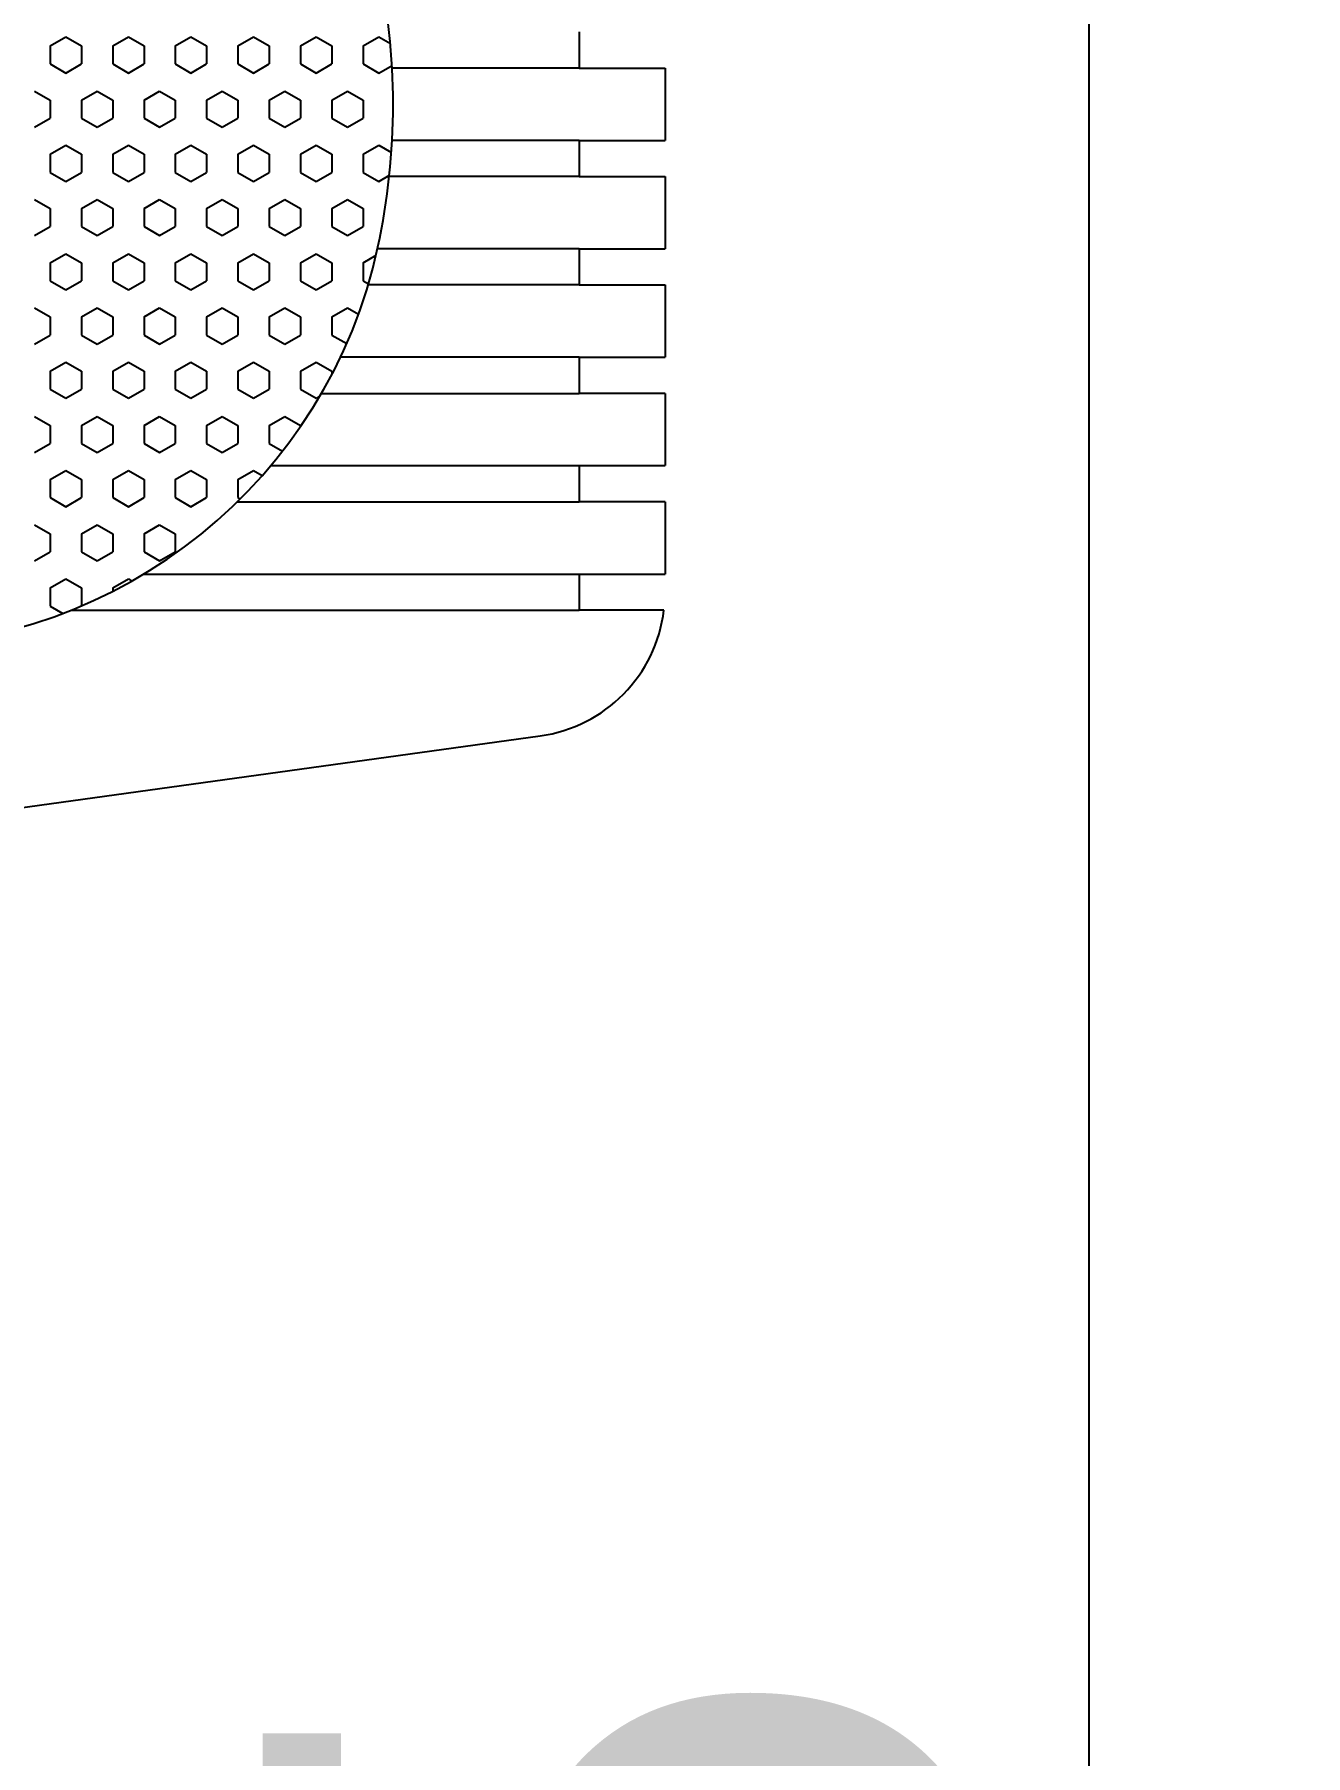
# Model space of a CAD drawing. Header units: millimetres. Extents: x 154.1 to 235.2, y 94.9 to 137.4.
# Drawn here: x 161.0084 to 161.1842, y 120.0225 to 120.2606 of the extents above; entities that cross this region are included whole.
import ezdxf

# ---------------------------------------------------------------- set-up
doc = ezdxf.new("R2010")
doc.units = ezdxf.units.MM
doc.header["$LTSCALE"] = 0.05
for name, color, linetype in [('ACES', 7, 'Continuous'), ('ACES-I', 251, 'Continuous'), ('Cotas', 6, 'Continuous'), ('Parede', 5, 'Continuous')]:
    doc.layers.add(name, color=color, linetype=linetype)
doc.styles.get("Standard").update_dxf_attribs({"font": 'arial.ttf'})
doc.dimstyles.new('ISO-25', dxfattribs={"dimtxt": 0.3, "dimasz": 2.5, "dimexe": 1.25, "dimexo": 0.625, "dimgap": 0.2, "dimtad": 1, "dimzin": 1, "dimtxsty": 'Standard', "dimcen": 2.5, "dimse1": 1, "dimse2": 1, "dimsd1": 1, "dimsd2": 1, "dimclrd": 6, "dimclrt": 2, "dimadec": 0, "dimazin": 0, "dimtfac": 1, "dimtmove": 0, "dimatfit": 3, "dimfxl": 1, "dimarcsym": 0})

# ---------------------------------------------------------------- blocks, each defined once
blk = doc.blocks.new('*X8')
at = {"color": 0}
for p, q in [((6.133750000852205, 2.712824576862728), (6.134676443442315, 2.714429222499094)), ((6.135000001437447, 2.710659514675197), (6.133750001437448, 2.712824578184658)), ((6.137500000853138, 2.710659513352728), (6.138750000853138, 2.712824576862189)), ((6.13875000143838, 2.712824578185197), (6.137695152217171, 2.714651630630654)), ((6.148750000855006, 2.712824576861111), (6.149756188970527, 2.714567345799166)), ((6.150000001440248, 2.710659514676815), (6.148750001440249, 2.712824578186276)), ((6.152500000855938, 2.710659513351111), (6.153750000855938, 2.712824576860572)), ((6.153750001441182, 2.712824578186816), (6.152904618434271, 2.71428882450664)), ((6.165000001443048, 2.710659514678432), (6.163969656325373, 2.712444124771576)), ((6.135000000000001, 2.71065951452), (6.137500000000001, 2.71065951452)), ((6.141250000854072, 2.708494449842727), (6.142500000854072, 2.710659513352188)), ((6.142500000000001, 2.71065951452), (6.145000000000001, 2.71065951452)), ((6.146250001439315, 2.708494451166814), (6.145000001439315, 2.710659514676275)), ((6.150000000000001, 2.71065951452), (6.152500000000002, 2.71065951452)), ((6.156250000856873, 2.70849444984111), (6.157500000856873, 2.710659513350571)), ((6.157500000000002, 2.71065951452), (6.160000000000002, 2.71065951452)), ((6.161250001442115, 2.708494451168432), (6.160000001442115, 2.710659514677893)), ((6.165000000000002, 2.71065951452), (6.167500000000002, 2.71065951452)), ((6.16750000085874, 2.710659513349492), (6.167926645234826, 2.711398483085637)), ((6.171250000859673, 2.708494449839493), (6.172125499961882, 2.710010858766501)), ((6.14250000143838, 2.706329387656814), (6.14125000143838, 2.708494451166275)), ((6.145000000855005, 2.706329386332728), (6.146250000855005, 2.708494449842189)), ((6.157500001441182, 2.706329387658433), (6.156250001441182, 2.708494451167894)), ((6.160000000857806, 2.70632938633111), (6.161250000857805, 2.708494449840571)), ((6.172500001443982, 2.70632938766005), (6.171250001443982, 2.708494451169511)), ((6.175000000860607, 2.706329386329492), (6.176184097987639, 2.708380302714609)), ((6.133750000853138, 2.704164322824345), (6.135000000853138, 2.706329386333806)), ((6.135000000000001, 2.7063293875), (6.137500000000001, 2.7063293875)), ((6.138750001437447, 2.704164324146814), (6.137500001437448, 2.706329387656275)), ((6.142500000000001, 2.7063293875), (6.145000000000001, 2.7063293875)), ((6.148750000855938, 2.704164322822728), (6.150000000855938, 2.706329386332189)), ((6.150000000000001, 2.7063293875), (6.152500000000002, 2.7063293875)), ((6.153750001440248, 2.704164324148432), (6.152500001440249, 2.706329387657893)), ((6.157500000000002, 2.7063293875), (6.160000000000002, 2.7063293875)), ((6.16375000085874, 2.704164322821109), (6.16500000085874, 2.70632938633057)), ((6.165000000000002, 2.7063293875), (6.167500000000002, 2.7063293875)), ((6.168750001443049, 2.704164324150049), (6.167500001443049, 2.70632938765951)), ((6.172500000000002, 2.7063293875), (6.175000000000002, 2.7063293875)), ((6.17875000086154, 2.704164322819492), (6.18000000086154, 2.706329386328953)), ((6.180000000000002, 2.7063293875), (6.18046089086475, 2.7063293875)), ((6.135000001436514, 2.701999260636814), (6.133750001436514, 2.704164324146275)), ((6.137500000854072, 2.701999259314344), (6.138750000854071, 2.704164322823805)), ((6.150000001439315, 2.701999260638431), (6.148750001439315, 2.704164324147892)), ((6.152500000856873, 2.701999259312727), (6.153750000856872, 2.704164322822188)), ((6.165000001442115, 2.701999260640049), (6.163750001442115, 2.70416432414951)), ((6.167500000859673, 2.70199925931111), (6.168750000859673, 2.704164322820571)), ((6.180000001444917, 2.701999260641668), (6.178750001444917, 2.704164324151129)), ((6.182500000862473, 2.701999259309491), (6.183750000862473, 2.704164322818952)), ((6.18375000144585, 2.704164324151668), (6.183457582194871, 2.704670809151474)), ((6.135000000000001, 2.70199926048), (6.137500000000001, 2.70199926048)), ((6.141250000855005, 2.699834195804345), (6.142500000855005, 2.701999259313806)), ((6.142500000000001, 2.70199926048), (6.145000000000001, 2.70199926048)), ((6.14625000143838, 2.699834197128431), (6.145000001438381, 2.701999260637892)), ((6.150000000000001, 2.70199926048), (6.152500000000002, 2.70199926048)), ((6.156250000857805, 2.699834195802727), (6.157500000857805, 2.701999259312188)), ((6.157500000000002, 2.70199926048), (6.160000000000002, 2.70199926048)), ((6.161250001441182, 2.69983419713005), (6.160000001441182, 2.701999260639511)), ((6.165000000000002, 2.70199926048), (6.167500000000002, 2.70199926048)), ((6.171250000860606, 2.699834195801109), (6.172500000860606, 2.70199925931057)), ((6.172500000000002, 2.70199926048), (6.175000000000002, 2.70199926048)), ((6.176250001443982, 2.699834197131668), (6.175000001443983, 2.701999260641128)), ((6.180000000000002, 2.70199926048), (6.182500000000003, 2.70199926048)), ((6.186250000863406, 2.699834195799492), (6.187500000863406, 2.701999259308953)), ((6.187500000000003, 2.70199926048), (6.1876663487928, 2.70199926048)), ((6.142500001437448, 2.697669133618431), (6.141250001437448, 2.699834197127892)), ((6.145000000855938, 2.697669132294345), (6.146250000855938, 2.699834195803806)), ((6.157500001440249, 2.697669133620049), (6.156250001440249, 2.69983419712951)), ((6.16000000085874, 2.697669132292726), (6.16125000085874, 2.699834195802187)), ((6.172500001443049, 2.697669133621666), (6.171250001443049, 2.699834197131127)), ((6.17500000086154, 2.697669132291109), (6.17625000086154, 2.69983419580057)), ((6.18750000144585, 2.697669133623285), (6.18625000144585, 2.699834197132746)), ((6.19000000086434, 2.697669132289493), (6.191065332890886, 2.699514341486399)), ((6.133750000854072, 2.695504068785961), (6.135000000854071, 2.697669132295422)), ((6.135000000000002, 2.69766913346), (6.137500000000002, 2.69766913346)), ((6.138750001436514, 2.695504070108431), (6.137500001436514, 2.697669133617892)), ((6.142500000000002, 2.69766913346), (6.145000000000002, 2.69766913346)), ((6.148750000856873, 2.695504068784344), (6.150000000856872, 2.697669132293805)), ((6.150000000000002, 2.69766913346), (6.152500000000003, 2.69766913346)), ((6.153750001439315, 2.695504070110048), (6.152500001439315, 2.697669133619509)), ((6.157500000000002, 2.69766913346), (6.160000000000003, 2.69766913346)), ((6.163750000859673, 2.695504068782727), (6.165000000859672, 2.697669132292188)), ((6.165000000000003, 2.69766913346), (6.167500000000003, 2.69766913346)), ((6.168750001442115, 2.695504070111666), (6.167500001442115, 2.697669133621127)), ((6.172500000000003, 2.69766913346), (6.175000000000003, 2.69766913346)), ((6.178750000862473, 2.695504068781108), (6.180000000862472, 2.697669132290569)), ((6.180000000000003, 2.69766913346), (6.182500000000004, 2.69766913346)), ((6.183750001444917, 2.695504070113285), (6.182500001444917, 2.697669133622746)), ((6.187500000000004, 2.69766913346), (6.190000000000004, 2.69766913346)), ((6.193750000865274, 2.695504068779492), (6.194445595283779, 2.696708873653804)), ((6.135000001435581, 2.693339006598431), (6.133750001435581, 2.695504070107892)), ((6.135000000000002, 2.69333900644), (6.137500000000002, 2.69333900644)), ((6.137500000855005, 2.693339005275962), (6.138750000855005, 2.695504068785423)), ((6.141250000855938, 2.691173941765962), (6.142500000855938, 2.693339005275423)), ((6.142500000000002, 2.69333900644), (6.145000000000002, 2.69333900644)), ((6.146250001437448, 2.691173943090048), (6.145000001437448, 2.693339006599509)), ((6.15000000143838, 2.693339006600048), (6.148750001438381, 2.695504070109509)), ((6.150000000000002, 2.69333900644), (6.152500000000003, 2.69333900644)), ((6.152500000857805, 2.693339005274344), (6.153750000857805, 2.695504068783805)), ((6.15625000085874, 2.691173941764343), (6.157500000858739, 2.693339005273804)), ((6.157500000000002, 2.69333900644), (6.160000000000003, 2.69333900644)), ((6.161250001440249, 2.691173943091666), (6.160000001440249, 2.693339006601127)), ((6.165000001441182, 2.693339006601667), (6.163750001441183, 2.695504070111128)), ((6.165000000000003, 2.69333900644), (6.167500000000003, 2.69333900644)), ((6.167500000860606, 2.693339005272726), (6.168750000860606, 2.695504068782187)), ((6.17125000086154, 2.691173941762726), (6.17250000086154, 2.693339005272187)), ((6.172500000000003, 2.69333900644), (6.175000000000003, 2.69333900644)), ((6.176250001443049, 2.691173943093284), (6.175000001443049, 2.693339006602745)), ((6.180000001443982, 2.693339006603285), (6.178750001443983, 2.695504070112746)), ((6.180000000000003, 2.69333900644), (6.182500000000004, 2.69333900644)), ((6.182500000863406, 2.693339005271109), (6.183750000863406, 2.69550406878057)), ((6.18625000086434, 2.69117394176111), (6.18750000086434, 2.693339005270571)), ((6.187500000000004, 2.69333900644), (6.190000000000004, 2.69333900644)), ((6.19125000144585, 2.691173943094902), (6.19000000144585, 2.693339006604363)), ((6.195000001446783, 2.693339006604902), (6.193750001446784, 2.695504070114363)), ((6.195000000000004, 2.69333900644), (6.197500000000004, 2.69333900644)), ((6.197500000866207, 2.693339005269491), (6.197683372900308, 2.693656614949241)), ((6.142500001436514, 2.689008879580048), (6.141250001436514, 2.691173943089509)), ((6.145000000856872, 2.689008878255961), (6.146250000856872, 2.691173941765422)), ((6.157500001439315, 2.689008879581665), (6.156250001439315, 2.691173943091126)), ((6.160000000859672, 2.689008878254344), (6.161250000859672, 2.691173941763805)), ((6.172500001442115, 2.689008879583283), (6.171250001442115, 2.691173943092744)), ((6.175000000862473, 2.689008878252725), (6.176250000862472, 2.691173941762186)), ((6.187500001444917, 2.689008879584902), (6.186250001444917, 2.691173943094363)), ((6.190000000865274, 2.689008878251109), (6.191250000865273, 2.69117394176057)), ((6.133750000855005, 2.686843814747579), (6.135000000855005, 2.68900887825704)), ((6.135000000000002, 2.68900887942), (6.137500000000002, 2.68900887942)), ((6.138750001435581, 2.686843816070048), (6.137500001435582, 2.689008879579509)), ((6.142500000000002, 2.68900887942), (6.145000000000002, 2.68900887942)), ((6.148750000857805, 2.686843814745961), (6.150000000857805, 2.689008878255422)), ((6.150000000000002, 2.68900887942), (6.152500000000003, 2.68900887942)), ((6.153750001438381, 2.686843816071665), (6.152500001438381, 2.689008879581126)), ((6.157500000000002, 2.68900887942), (6.160000000000003, 2.68900887942)), ((6.163750000860606, 2.686843814744343), (6.165000000860606, 2.689008878253804)), ((6.165000000000003, 2.68900887942), (6.167500000000003, 2.68900887942)), ((6.168750001441182, 2.686843816073284), (6.167500001441183, 2.689008879582745)), ((6.172500000000003, 2.68900887942), (6.175000000000003, 2.68900887942)), ((6.178750000863406, 2.686843814742726), (6.180000000863406, 2.689008878252187)), ((6.180000000000003, 2.68900887942), (6.182500000000004, 2.68900887942)), ((6.183750001443983, 2.686843816074902), (6.182500001443983, 2.689008879584363)), ((6.187500000000004, 2.68900887942), (6.190000000000004, 2.68900887942)), ((6.193750000866207, 2.686843814741108), (6.195000000866207, 2.689008878250569)), ((6.195000000000004, 2.68900887942), (6.197500000000004, 2.68900887942)), ((6.198750001446784, 2.686843816076519), (6.197500001446784, 2.68900887958598)), ((6.135000001434646, 2.684678752560047), (6.133750001434646, 2.686843816069508)), ((6.137500000855938, 2.684678751237579), (6.138750000855937, 2.68684381474704)), ((6.150000001437448, 2.684678752561665), (6.148750001437448, 2.686843816071126)), ((6.15250000085874, 2.68467875123596), (6.153750000858739, 2.686843814745421)), ((6.165000001440249, 2.684678752563283), (6.163750001440249, 2.686843816072744)), ((6.16750000086154, 2.684678751234343), (6.168750000861539, 2.686843814743804)), ((6.180000001443049, 2.684678752564901), (6.178750001443049, 2.686843816074362)), ((6.18250000086434, 2.684678751232727), (6.18375000086434, 2.686843814742188)), ((6.19500000144585, 2.684678752566519), (6.19375000144585, 2.68684381607598)), ((6.19750000086714, 2.684678751231109), (6.19875000086714, 2.68684381474057)), ((6.135000000000002, 2.6846787524), (6.137500000000002, 2.6846787524)), ((6.141250000856872, 2.682513687727578), (6.142500000856872, 2.684678751237039)), ((6.142500000000002, 2.6846787524), (6.145000000000002, 2.6846787524)), ((6.146250001436514, 2.682513689051665), (6.145000001436514, 2.684678752561126)), ((6.150000000000002, 2.6846787524), (6.152500000000003, 2.6846787524)), ((6.156250000859672, 2.682513687725961), (6.157500000859672, 2.684678751235422)), ((6.157500000000002, 2.6846787524), (6.160000000000003, 2.6846787524)), ((6.161250001439315, 2.682513689053282), (6.160000001439315, 2.684678752562743)), ((6.165000000000003, 2.6846787524), (6.167500000000003, 2.6846787524)), ((6.171250000862472, 2.682513687724343), (6.172500000862472, 2.684678751233804)), ((6.172500000000003, 2.6846787524), (6.175000000000003, 2.6846787524)), ((6.176250001442115, 2.6825136890549), (6.175000001442116, 2.684678752564361)), ((6.180000000000003, 2.6846787524), (6.182500000000004, 2.6846787524)), ((6.186250000865273, 2.682513687722726), (6.187500000865273, 2.684678751232187)), ((6.187500000000004, 2.6846787524), (6.190000000000004, 2.6846787524)), ((6.191250001444917, 2.682513689056519), (6.190000001444917, 2.68467875256598)), ((6.195000000000004, 2.6846787524), (6.197500000000004, 2.6846787524)), ((6.201250000868074, 2.682513687721109), (6.202500000868073, 2.68467875123057)), ((6.202500000000004, 2.6846787524), (6.205000000000005, 2.6846787524)), ((6.206250001447717, 2.682513689058137), (6.205000001447718, 2.684678752567598)), ((6.142500001435582, 2.680348625541665), (6.141250001435582, 2.682513689051126)), ((6.145000000857805, 2.680348624217578), (6.146250000857805, 2.682513687727039)), ((6.157500001438381, 2.680348625543282), (6.156250001438381, 2.682513689052743)), ((6.160000000860606, 2.68034862421596), (6.161250000860606, 2.682513687725421)), ((6.172500001441183, 2.680348625544901), (6.171250001441183, 2.682513689054362)), ((6.175000000863406, 2.680348624214343), (6.176250000863406, 2.682513687723804)), ((6.187500001443983, 2.680348625546519), (6.186250001443983, 2.68251368905598)), ((6.190000000866207, 2.680348624212725), (6.191250000866207, 2.682513687722186)), ((6.202500001446784, 2.680348625548136), (6.201250001446784, 2.682513689057597)), ((6.205000000869007, 2.680348624211109), (6.206250000869007, 2.68251368772057)), ((6.133750000855938, 2.678183560709196), (6.135000000855937, 2.680348624218657)), ((6.135000000000002, 2.68034862538), (6.137500000000002, 2.68034862538)), ((6.138750001434646, 2.678183562031664), (6.137500001434646, 2.680348625541125)), ((6.142500000000002, 2.68034862538), (6.145000000000002, 2.68034862538)), ((6.148750000858739, 2.678183560707577), (6.150000000858739, 2.680348624217038)), ((6.150000000000002, 2.68034862538), (6.152500000000003, 2.68034862538)), ((6.153750001437448, 2.678183562033282), (6.152500001437448, 2.680348625542743)), ((6.157500000000002, 2.68034862538), (6.160000000000003, 2.68034862538)), ((6.16375000086154, 2.67818356070596), (6.165000000861539, 2.680348624215421)), ((6.165000000000003, 2.68034862538), (6.167500000000003, 2.68034862538)), ((6.168750001440249, 2.6781835620349), (6.167500001440249, 2.680348625544361)), ((6.172500000000003, 2.68034862538), (6.175000000000003, 2.68034862538)), ((6.17875000086434, 2.678183560704344), (6.180000000864339, 2.680348624213805)), ((6.180000000000003, 2.68034862538), (6.182500000000004, 2.68034862538)), ((6.183750001443049, 2.678183562036518), (6.182500001443049, 2.680348625545979)), ((6.187500000000004, 2.68034862538), (6.190000000000004, 2.68034862538)), ((6.19375000086714, 2.678183560702726), (6.19500000086714, 2.680348624212187)), ((6.195000000000004, 2.68034862538), (6.197500000000004, 2.68034862538)), ((6.19875000144585, 2.678183562038136), (6.19750000144585, 2.680348625547597)), ((6.202500000000004, 2.68034862538), (6.205000000000005, 2.68034862538)), ((6.135000001433714, 2.676018498521664), (6.133750001433715, 2.678183562031125)), ((6.137500000856872, 2.676018497199195), (6.138750000856872, 2.678183560708656)), ((6.150000001436514, 2.676018498523282), (6.148750001436515, 2.678183562032743)), ((6.152500000859672, 2.676018497197578), (6.153750000859672, 2.678183560707039)), ((6.165000001439315, 2.676018498524899), (6.163750001439316, 2.67818356203436)), ((6.167500000862472, 2.67601849719596), (6.168750000862472, 2.678183560705421)), ((6.180000001442115, 2.676018498526517), (6.178750001442116, 2.678183562035978)), ((6.182500000865273, 2.676018497194343), (6.183750000865273, 2.678183560703804)), ((6.195000001444917, 2.676018498528136), (6.193750001444918, 2.678183562037597)), ((6.197500000868073, 2.676018497192726), (6.198750000868073, 2.678183560702187)), ((6.208750000869941, 2.678183560701108), (6.20903452918788, 2.678676378203971)), ((6.210000001447717, 2.676018498529754), (6.208750001447718, 2.678183562039215)), ((6.135000000000002, 2.67601849836), (6.137500000000002, 2.67601849836)), ((6.141250000857805, 2.673853433689195), (6.142500000857805, 2.676018497198656)), ((6.142500000000002, 2.67601849836), (6.145000000000002, 2.67601849836)), ((6.146250001435582, 2.673853435013282), (6.145000001435582, 2.676018498522743)), ((6.150000000000002, 2.67601849836), (6.152500000000003, 2.67601849836)), ((6.156250000860606, 2.673853433687577), (6.157500000860606, 2.676018497197038)), ((6.157500000000002, 2.67601849836), (6.160000000000003, 2.67601849836)), ((6.161250001438381, 2.673853435014899), (6.160000001438381, 2.67601849852436)), ((6.165000000000003, 2.67601849836), (6.167500000000003, 2.67601849836)), ((6.171250000863406, 2.67385343368596), (6.172500000863406, 2.676018497195421)), ((6.172500000000003, 2.67601849836), (6.175000000000003, 2.67601849836)), ((6.176250001441183, 2.673853435016518), (6.175000001441183, 2.676018498525979)), ((6.180000000000003, 2.67601849836), (6.182500000000004, 2.67601849836)), ((6.186250000866207, 2.673853433684342), (6.187500000866207, 2.676018497193803)), ((6.187500000000004, 2.67601849836), (6.190000000000004, 2.67601849836)), ((6.191250001443983, 2.673853435018136), (6.190000001443983, 2.676018498527597)), ((6.195000000000004, 2.67601849836), (6.197500000000004, 2.67601849836)), ((6.201250000869007, 2.673853433682726), (6.202500000869007, 2.676018497192187)), ((6.202500000000004, 2.67601849836), (6.205000000000005, 2.67601849836)), ((6.206250001446784, 2.673853435019753), (6.205000001446784, 2.676018498529214)), ((6.210000000000004, 2.67601849836), (6.210459854501987, 2.67601849836)), ((6.142500001434646, 2.671688371503281), (6.141250001434646, 2.673853435012742)), ((6.145000000858739, 2.671688370179194), (6.146250000858739, 2.673853433688655)), ((6.157500001437448, 2.671688371504899), (6.156250001437448, 2.67385343501436)), ((6.160000000861539, 2.671688370177577), (6.161250000861539, 2.673853433687038)), ((6.172500001440249, 2.671688371506517), (6.171250001440249, 2.673853435015978)), ((6.17500000086434, 2.671688370175961), (6.176250000864339, 2.673853433685422)), ((6.187500001443049, 2.671688371508135), (6.186250001443049, 2.673853435017596)), ((6.19000000086714, 2.671688370174343), (6.191250000867139, 2.673853433683804)), ((6.20250000144585, 2.671688371509753), (6.20125000144585, 2.673853435019214)), ((6.205000000869941, 2.671688370172725), (6.20625000086994, 2.673853433682186)), ((6.133750000856872, 2.669523306670812), (6.135000000856872, 2.671688370180273)), ((6.135000001432781, 2.667358244483282), (6.133750001432781, 2.669523307992743)), ((6.135000000000002, 2.67168837134), (6.137500000000003, 2.67168837134)), ((6.138750001433714, 2.669523307993281), (6.137500001433715, 2.671688371502742)), ((6.137500000857805, 2.667358243160812), (6.138750000857804, 2.669523306670273)), ((6.142500000000003, 2.67168837134), (6.145000000000003, 2.67168837134)), ((6.148750000859672, 2.669523306669195), (6.150000000859672, 2.671688370178656)), ((6.150000001435582, 2.667358244484899), (6.148750001435582, 2.66952330799436)), ((6.150000000000003, 2.67168837134), (6.152500000000003, 2.67168837134)), ((6.153750001436515, 2.669523307994899), (6.152500001436515, 2.67168837150436)), ((6.152500000860606, 2.667358243159194), (6.153750000860605, 2.669523306668655)), ((6.157500000000003, 2.67168837134), (6.160000000000004, 2.67168837134)), ((6.163750000862472, 2.669523306667577), (6.165000000862472, 2.671688370177038)), ((6.165000001438381, 2.667358244486516), (6.163750001438381, 2.669523307995977)), ((6.165000000000004, 2.67168837134), (6.167500000000004, 2.67168837134)), ((6.168750001439316, 2.669523307996516), (6.167500001439316, 2.671688371505977)), ((6.167500000863406, 2.667358243157577), (6.168750000863406, 2.669523306667038)), ((6.172500000000004, 2.67168837134), (6.175000000000004, 2.67168837134)), ((6.178750000865273, 2.66952330666596), (6.180000000865273, 2.671688370175421)), ((6.180000001441183, 2.667358244488135), (6.178750001441183, 2.669523307997596)), ((6.180000000000004, 2.67168837134), (6.182500000000005, 2.67168837134)), ((6.183750001442116, 2.669523307998134), (6.182500001442116, 2.671688371507595)), ((6.182500000866207, 2.667358243155959), (6.183750000866207, 2.66952330666542)), ((6.187500000000004, 2.67168837134), (6.190000000000005, 2.67168837134)), ((6.193750000868073, 2.669523306664343), (6.195000000868073, 2.671688370173804)), ((6.195000001443983, 2.667358244489753), (6.193750001443983, 2.669523307999214)), ((6.195000000000005, 2.67168837134), (6.197500000000005, 2.67168837134)), ((6.198750001444918, 2.669523307999753), (6.197500001444918, 2.671688371509214)), ((6.197500000869007, 2.667358243154343), (6.198750000869007, 2.669523306663804)), ((6.202500000000005, 2.67168837134), (6.205000000000005, 2.67168837134)), ((6.208750000870873, 2.669523306662727), (6.210000000870873, 2.671688370172188)), ((6.210000001446784, 2.66735824449137), (6.208750001446784, 2.669523308000831)), ((6.210000000000005, 2.67168837134), (6.212480200296039, 2.67168837134)), ((6.135000000000002, 2.66735824432), (6.137500000000003, 2.66735824432)), ((6.141250000858739, 2.665193179650811), (6.142500000858739, 2.667358243160272)), ((6.142500000000003, 2.66735824432), (6.145000000000003, 2.66735824432)), ((6.146250001434646, 2.665193180974898), (6.145000001434647, 2.667358244484359)), ((6.150000000000003, 2.66735824432), (6.152500000000003, 2.66735824432)), ((6.156250000861539, 2.665193179649194), (6.157500000861539, 2.667358243158655)), ((6.157500000000003, 2.66735824432), (6.160000000000004, 2.66735824432)), ((6.161250001437448, 2.665193180976516), (6.160000001437449, 2.667358244485977)), ((6.165000000000004, 2.66735824432), (6.167500000000004, 2.66735824432)), ((6.171250000864339, 2.665193179647578), (6.172500000864339, 2.667358243157039)), ((6.172500000000004, 2.66735824432), (6.175000000000004, 2.66735824432)), ((6.176250001440249, 2.665193180978134), (6.17500000144025, 2.667358244487595)), ((6.180000000000004, 2.66735824432), (6.182500000000005, 2.66735824432)), ((6.186250000867139, 2.66519317964596), (6.187500000867139, 2.667358243155421)), ((6.187500000000004, 2.66735824432), (6.190000000000005, 2.66735824432)), ((6.191250001443049, 2.665193180979752), (6.19000000144305, 2.667358244489213)), ((6.195000000000005, 2.66735824432), (6.197500000000005, 2.66735824432)), ((6.20125000086994, 2.665193179644342), (6.20250000086994, 2.667358243153803)), ((6.202500000000005, 2.66735824432), (6.205000000000005, 2.66735824432)), ((6.20625000144585, 2.66519318098137), (6.205000001445851, 2.667358244490831)), ((6.210000000000005, 2.66735824432), (6.212500000000006, 2.66735824432)), ((6.212500000871807, 2.667358243152727), (6.21351519847519, 2.669116616981508))]:
    blk.add_line(p, q, dxfattribs=at)
blk = doc.blocks.new('Tv_29pol')
at = {"layer": 'ACES'}
for p, q in [((0.1750000000000069, 0), (0.1850000000000067, 0)), ((0.1750000000000069, -0.01189057533190896), (0.1750000000000069, 0)), ((0.1850000000000058, -0.01189057533190896), (0.1850000000000067, 0)), ((0.1900000000000075, 0), (0.2000000000000064, 0)), ((0.1900000000000066, -0.01189057533190896), (0.1900000000000075, 0)), ((0.2000000000000082, -0.01189057533190852), (0.2000000000000073, 0)), ((0.2050000000000072, -4.440892098500626e-16), (0.2150000000000079, 0)), ((0.2150000000000087, -0.01189057533190852), (0.2150000000000079, 0)), ((0.2200000000000086, 0), (0.2200000000000086, -0.01189057533190763)), ((0.2200000000000086, 0), (0.2300000000000084, 0)), ((0.2300000000000084, -0.01189057533190807), (0.2300000000000084, 0)), ((0.2350000000000101, 8.881784197001252e-16), (0.2350000000000092, -0.01189057533190852)), ((0.2350000000000101, 8.881784197001252e-16), (0.2450000000000081, -8.881784197001252e-16)), ((0.2050000000000081, -0.01189057533190852), (0.2050000000000072, -4.440892098500626e-16)), ((0.245000000000009, -0.01189057533190763), (0.2450000000000081, -8.881784197001252e-16)), ((0.2500000000000124, -0.0001471770471468403), (0.2500000000000089, -0.01189057533190763)), ((0.1700000000000061, -0.01189057533190807), (0.1750000000000069, -0.01189057533190807)), ((0.1850000000000058, -0.01189057533190852), (0.1900000000000066, -0.01189057533190807)), ((0.2000000000000082, -0.01189057533190852), (0.2050000000000081, -0.01189057533190807)), ((0.2150000000000087, -0.01189057533190807), (0.2200000000000086, -0.01189057533190763)), ((0.2300000000000075, -0.01189057533190807), (0.2350000000000092, -0.01189057533190807)), ((0.245000000000009, -0.01189057533190807), (0.2500000000000089, -0.01189057533190763)), ((0.2940734178328492, -0.2100000000000004), (0.2673891791726541, -0.01725726328922983))]:
    blk.add_line(p, q, dxfattribs=at)
blk.add_arc((0.2475781369149788, -0.02000000000000046), 0.02, 7.882200944227982, 83.04480419590234, dxfattribs=at)
at = {"layer": 'ACES-I'}
for p, q in [((0.1750000000000069, -0.01189057533190896), (0.1750000000000069, -0.03773933637172)), ((0.1850000000000058, -0.01189057533190896), (0.1850000000000058, -0.03773933637172178)), ((0.1900000000000066, -0.01189057533190896), (0.1900000000000066, -0.03814084795957395)), ((0.2000000000000082, -0.01189057533190896), (0.2000000000000082, -0.03976462003614589)), ((0.2050000000000081, -0.01189057533190896), (0.2050000000000081, -0.04105655236704031)), ((0.2150000000000087, -0.01189057533190896), (0.2150000000000087, -0.04489303848867054)), ((0.2200000000000086, -0.0475168134271291), (0.2200000000000086, -0.01189057533190763)), ((0.2300000000000084, -0.05451956521822687), (0.2300000000000084, -0.01189057533190807)), ((0.2350000000000092, -0.05914879683638574), (0.2350000000000092, -0.01189057533190852)), ((0.245000000000009, -0.07208307893742161), (0.245000000000009, -0.01189057533190763)), ((0.2500000000000089, -0.0821578295785459), (0.2500000000000089, -0.01189057533190763))]:
    blk.add_line(p, q, dxfattribs=at)
for centre, radius, start, end in [((0.1799999999999882, -0.1313371475301652), 0.09373126614770431, 77.83706189734907, 102.1629381026482), ((0.184999999999989, -0.1081385916920286), 0.07, 0, 77.83706189734896)]:
    blk.add_arc(centre, radius, start, end, dxfattribs=at)
blk.add_blockref('*X8', (-5.963072031699718, -2.752411861024946), dxfattribs=at)
blk = doc.blocks.new('*D38')
at = {"layer": 'Defpoints', "color": 0}
for p in [(161.1541764338336, 122.2260834051827), (161.1541764338335, 117.5760834051828), (161.3592987938566, 117.5760834051828)]:
    blk.add_point(p, dxfattribs=at)
at = {"layer": 'Cotas', "color": 2, "insert": (161.0992032959029, 119.9010834051828), "char_height": 0.1, "attachment_point": 5, "rotation": 90}
blk.add_mtext('4,65', dxfattribs=at)

msp = doc.modelspace()

# ---------------------------------------------------------------- linework, layer by layer
at = {"layer": 'Parede'}
msp.add_line((161.1541764338336, 121.1743369976958), (161.1541764338335, 118.5760834051828), dxfattribs=at)

# ---------------------------------------------------------------- block references
at = {"rotation": 270.0000000000009}
msp.add_blockref('Tv_29pol', (161.0955777047499, 120.4309349608728), dxfattribs=at)

# ---------------------------------------------------------------- dimensions: what is measured, and where the dimension line sits
at = {"layer": 'Cotas'}
dim = msp.add_linear_dim(base=(161.3592987938566, 117.5760834051828), p1=(161.1541764338336, 122.2260834051827), p2=(161.1541764338335, 117.5760834051828), angle=90, dimstyle='ISO-25', override={"dimtxt": 0.1}, dxfattribs=at)
dim.commit()
dim.dimension.update_dxf_attribs({"geometry": '*D38', "text_midpoint": (161.0992032959029, 119.9010834051828)})

doc.saveas('drawing.dxf')
